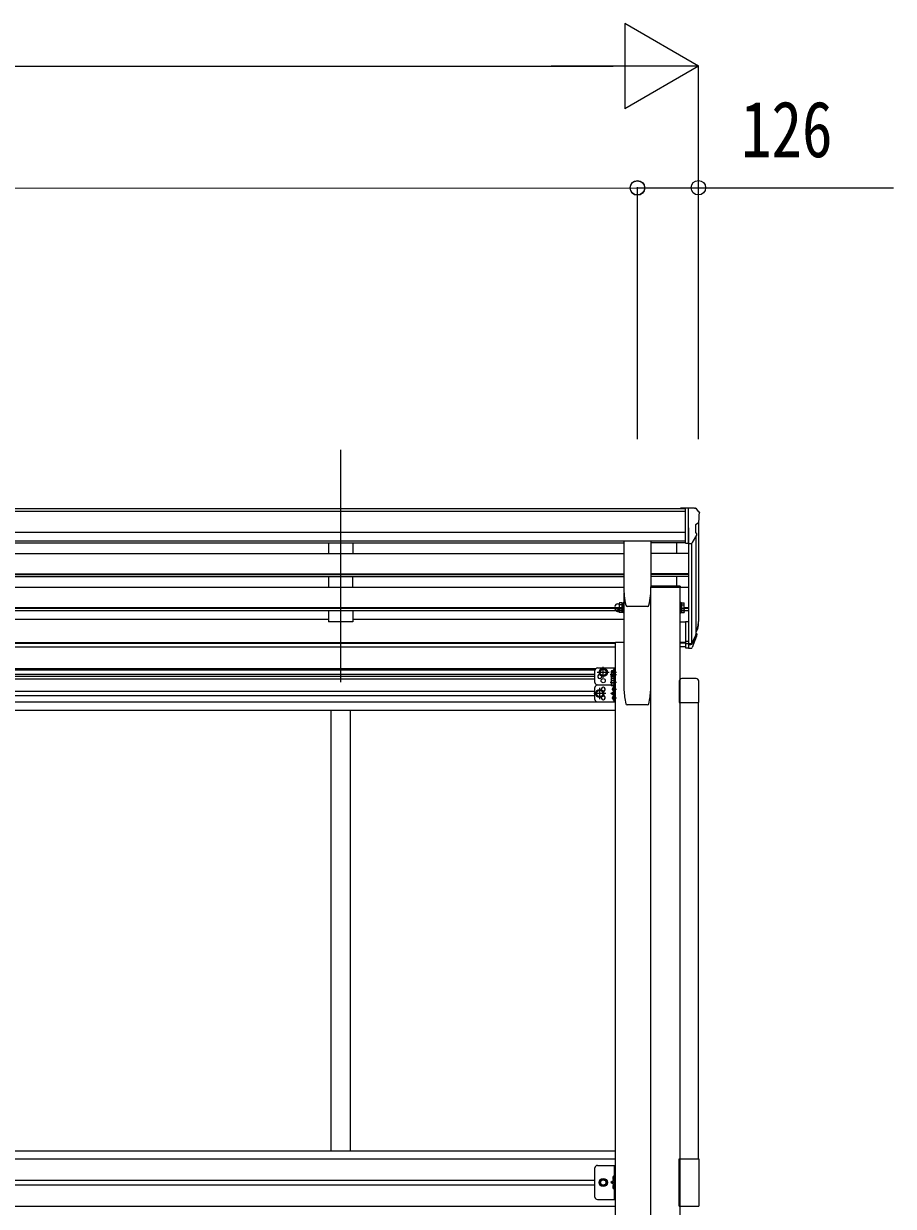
# Model space of a CAD drawing. Units: millimetres, scale not verified. Extents: x -14718 to 14718, y -10395 to 10395.
# Drawn here: x -6447 to -4658, y -2684 to -250 of the extents above; entities that cross this region are included whole.
import ezdxf
from ezdxf.enums import TextEntityAlignment as Align

# ---------------------------------------------------------------- set-up
doc = ezdxf.new("R2010")
doc.units = ezdxf.units.MM
doc.header["$LTSCALE"] = 40
for name, color, linetype in [('0-3_YKK_12', 2, 'Continuous'), ('0-4_YKK_13', 4, 'Continuous'), ('0-5_YKK_A1', 4, 'Continuous'), ('0-6_YKK_D', 6, 'Continuous')]:
    doc.layers.add(name, color=color, linetype=linetype)
doc.styles.add('ＭＳ ゴシック', font='')
doc.styles.get('ＭＳ ゴシック').set_extended_font_data('MS Gothic')

msp = doc.modelspace()

# ---------------------------------------------------------------- linework, layer by layer
at = {"layer": '0-3_YKK_12'}
msp.add_line((-5795.19, -1127.33), (-5795.19, -1604.85), dxfattribs=at)
at = {"layer": '0-4_YKK_13'}
for p, q in [((-5085.69, -1246.74), (-5095.69, -1246.82)), ((-5095.69, -1248.34), (-5095.69, -1246.82)), ((-5085.69, -1318.72), (-5085.69, -1246.74)), ((-5067.19, -1246.74), (-5085.69, -1246.74)), ((-5079.19, -1319.72), (-5079.19, -1246.74)), ((-5067.19, -1246.74), (-5064.86, -1246.88)), ((-5064.1, -1247.3), (-5060.04, -1253.11)), ((-5057.19, -1256.11), (-5057.19, -1256.74)), ((-5065.19, -1281.25), (-5065.19, -1297.52)), ((-5059.73, -1277.92), (-5065.04, -1280.99)), ((-5071.57, -1317.91), (-5062.57, -1302.31)), ((-5212.64, -1315.57), (-5212.64, -1408.66)), ((-5157.14, -1315.07), (-5212.13, -1315.07)), ((-5156.64, -1315.57), (-5156.64, -1408.66)), ((-5085.69, -1318.72), (-5079.19, -1318.72)), ((-5079.19, -1319.72), (-5073.98, -1319.4)), ((-5096.89, -1407.52), (-5156.64, -1407.52)), ((-5096.89, -1409.52), (-5156.64, -1409.52)), ((-5096.89, -1407.52), (-5096.89, -1409.52)), ((-5225.29, -1443.87), (-5222.79, -1443.87)), ((-5225.29, -1454.87), (-5222.79, -1454.87)), ((-5225.29, -1459.49), (-5222.79, -1459.49)), ((-5222.29, -1455.37), (-5222.29, -1460.49)), ((-5216.37, -1445.62), (-5221.71, -1445.62)), ((-5216.37, -1453.12), (-5221.71, -1453.12)), ((-5216.37, -1457.75), (-5221.71, -1457.75)), ((-5216.37, -1441.86), (-5215.79, -1442.87)), ((-5216.37, -1456.88), (-5215.79, -1455.87)), ((-5215.79, -1442.87), (-5215.79, -1455.87)), ((-5213.79, -1457.07), (-5215.79, -1457.07)), ((-5215.79, -1461.69), (-5215.79, -1457.07)), ((-5213.79, -1462.49), (-5213.79, -1457.87)), ((-5205.08, -1449.13), (-5205.11, -1449.16)), ((-5164.16, -1449.16), (-5205.11, -1449.16)), ((-5164.16, -1449.16), (-5164.19, -1449.13)), ((-5160.77, -1446.38), (-5160.74, -1446.42)), ((-5095.59, -1457.07), (-5093.59, -1457.07)), ((-5095.59, -1462.49), (-5095.59, -1457.87)), ((-5093.59, -1441.86), (-5088.67, -1441.86)), ((-5093.59, -1445.62), (-5088.67, -1445.62)), ((-5093.59, -1453.12), (-5088.67, -1453.12)), ((-5093.59, -1461.69), (-5093.59, -1456.88)), ((-5093.59, -1457.75), (-5088.67, -1457.75)), ((-5088.09, -1442.87), (-5088.67, -1441.86)), ((-5088.09, -1455.87), (-5088.67, -1456.88)), ((-5088.09, -1455.87), (-5088.09, -1442.87)), ((-5088.09, -1460.49), (-5088.09, -1455.87)), ((-5216.37, -1461.5), (-5215.79, -1460.49)), ((-5213.79, -1461.69), (-5215.79, -1461.69)), ((-5095.59, -1461.69), (-5093.59, -1461.69)), ((-5088.09, -1460.49), (-5088.67, -1461.5)), ((-5085.69, -1480.46), (-5085.69, -1534.49)), ((-5085.69, -1480.46), (-5079.19, -1480.46)), ((-5079.19, -1480.46), (-5079.19, -1535.23)), ((-5060.89, -1493.27), (-5064.16, -1500.33)), ((-5060.29, -1494.65), (-5064.16, -1502.6)), ((-5062.6, -1505.92), (-5062.94, -1510.33)), ((-5085.69, -1520.59), (-5079.19, -1520.59)), ((-5085.69, -1525.47), (-5079.19, -1525.47)), ((-5079.19, -1525.49), (-5074.06, -1525.49)), ((-5079.19, -1527.3), (-5074.35, -1527.3)), ((-5072.76, -1524.81), (-5065, -1509.41)), ((-5063.56, -1509.76), (-5071.75, -1525.94)), ((-5062.94, -1510.33), (-5071.75, -1533.88)), ((-5085.69, -1534.49), (-5079.19, -1534.49)), ((-5079.19, -1535.23), (-5074.35, -1535.23)), ((-5271.89, -1605.84), (-5271.89, -1580.84)), ((-5266.89, -1575.84), (-5229.89, -1575.84)), ((-5254.89, -1596.34), (-5254.89, -1573.34)), ((-5233.09, -1579.69), (-5232.89, -1579.69)), ((-5233.09, -1581.68), (-5233.09, -1597.08)), ((-5233.09, -1581.68), (-5231.49, -1581.68)), ((-5232.39, -1592.84), (-5232.39, -1575.84)), ((-5232.39, -1588.5), (-5232.39, -1580.19)), ((-5229.89, -1610.84), (-5229.89, -1575.84)), ((-5242.39, -1584.84), (-5267.4, -1584.84)), ((-5240.39, -1589.38), (-5227.39, -1589.38)), ((-5240.39, -1605.26), (-5227.39, -1605.26)), ((-5238.19, -1593.34), (-5239.39, -1593.34)), ((-5238.59, -1582.88), (-5238.59, -1595.88)), ((-5238.59, -1594.04), (-5238.01, -1593.04)), ((-5238.59, -1595.88), (-5238.01, -1596.89)), ((-5238.59, -1598.76), (-5238.01, -1597.75)), ((-5238.59, -1598.76), (-5238.59, -1611.76)), ((-5233.09, -1581.88), (-5238.01, -1581.88)), ((-5233.09, -1585.63), (-5238.01, -1585.63)), ((-5233.09, -1593.14), (-5238.01, -1593.14)), ((-5233.09, -1596.89), (-5238.01, -1596.89)), ((-5233.09, -1597.75), (-5238.01, -1597.75)), ((-5233.09, -1601.51), (-5238.01, -1601.51)), ((-5237.27, -1584.34), (-5227.39, -1584.34)), ((-5235.57, -1583.84), (-5234.77, -1583.89)), ((-5235.57, -1584.85), (-5234.77, -1584.8)), ((-5234.77, -1583.89), (-5234.77, -1584.8)), ((-5233.09, -1581.88), (-5233.09, -1596.89)), ((-5233.09, -1585.38), (-5233.09, -1593.38)), ((-5233.09, -1589), (-5232.89, -1589)), ((-5233.09, -1597.08), (-5231.49, -1597.08)), ((-5233.09, -1597.56), (-5233.09, -1612.96)), ((-5233.09, -1597.56), (-5231.49, -1597.56)), ((-5233.09, -1597.75), (-5233.09, -1612.76)), ((-5233.09, -1601.26), (-5233.09, -1609.26)), ((-5229.89, -1613.76), (-5229.89, -1597.88)), ((-5063.94, -1597.44), (-5092.95, -1597.44)), ((-5249.39, -1628.34), (-5274.4, -1628.34)), ((-5271.89, -1640.84), (-5271.89, -1615.84)), ((-5266.89, -1610.84), (-5238.59, -1610.84)), ((-5266.89, -1610.84), (-5238.59, -1610.84)), ((-5261.89, -1639.84), (-5261.89, -1616.84)), ((-5232.39, -1628.34), (-5239.39, -1628.34)), ((-5238.59, -1611.76), (-5238.01, -1612.76)), ((-5233.09, -1609.01), (-5238.01, -1609.01)), ((-5233.09, -1612.76), (-5238.01, -1612.76)), ((-5237.27, -1619.34), (-5227.39, -1619.34)), ((-5235.57, -1618.84), (-5234.77, -1618.9)), ((-5235.57, -1619.85), (-5234.77, -1619.8)), ((-5234.77, -1619.8), (-5234.77, -1618.9)), ((-5233.09, -1612.96), (-5231.49, -1612.96)), ((-5233.09, -1614.69), (-5232.89, -1614.69)), ((-5233.09, -1624), (-5232.89, -1624)), ((-5232.39, -1645.84), (-5232.39, -1612.96)), ((-5232.39, -1615.19), (-5232.39, -1623.5)), ((-5229.89, -1645.84), (-5229.89, -1610.84)), ((-5266.89, -1645.84), (-5229.89, -1645.84)), ((-5237.27, -1637.34), (-5227.39, -1637.34)), ((-5235.57, -1636.84), (-5234.77, -1636.89)), ((-5235.57, -1637.85), (-5234.77, -1637.79)), ((-5234.77, -1636.89), (-5234.77, -1637.79)), ((-5233.09, -1632.69), (-5232.89, -1632.69)), ((-5233.09, -1642), (-5232.89, -1642)), ((-5232.39, -1641.5), (-5232.39, -1633.19)), ((-5266.89, -2599.44), (-5229.89, -2599.44)), ((-5232.39, -2599.44), (-5232.39, -2669.44)), ((-5058.44, -2585.44), (-5058.44, -2683.44)), ((-5271.89, -2664.44), (-5271.89, -2604.44)), ((-5232.89, -2621.44), (-5233.7, -2621.58)), ((-5232.39, -2629.44), (-5239.39, -2634.44)), ((-5232.39, -2634.44), (-5239.39, -2634.44)), ((-5232.39, -2639.44), (-5239.39, -2634.44)), ((-5232.89, -2629.44), (-5233.7, -2629.29)), ((-5232.89, -2639.44), (-5233.7, -2639.58)), ((-5232.89, -2647.44), (-5233.7, -2647.29)), ((-5232.89, -2629.44), (-5232.39, -2629.35)), ((-5232.89, -2647.44), (-5232.39, -2647.35)), ((-5098.44, -2683.44), (-5058.44, -2683.44))]:
    msp.add_line(p, q, dxfattribs=at)
for points in [[(-5212.64, -1315.57), (-5212.63, -1315.49), (-5212.6, -1315.4), (-5212.57, -1315.32), (-5212.52, -1315.25), (-5212.46, -1315.19), (-5212.38, -1315.14), (-5212.31, -1315.1), (-5212.22, -1315.08), (-5212.13, -1315.07)], [(-5157.14, -1315.07), (-5157.05, -1315.08), (-5156.96, -1315.1), (-5156.89, -1315.14), (-5156.81, -1315.19), (-5156.75, -1315.25), (-5156.7, -1315.32), (-5156.67, -1315.4), (-5156.64, -1315.49), (-5156.64, -1315.57)], [(-5216.37, -1441.86), (-5221.71, -1441.86), (-5222.29, -1442.87), (-5222.29, -1455.87)], [(-5216.37, -1456.88), (-5221.71, -1456.88), (-5222.29, -1455.87)], [(-5215.79, -1457.07), (-5215.79, -1441.67), (-5213.79, -1441.67)], [(-5212.19, -1457.89), (-5212.19, -1462.49), (-5213.79, -1462.49)], [(-5097.19, -1457.87), (-5097.19, -1462.49), (-5095.59, -1462.49)], [(-5093.59, -1457.07), (-5093.59, -1441.67), (-5095.59, -1441.67)], [(-5093.59, -1441.86), (-5093.59, -1456.88), (-5088.67, -1456.88)], [(-5093.59, -1457.07), (-5093.59, -1461.5), (-5088.67, -1461.5)], [(-5216.37, -1461.5), (-5221.71, -1461.5), (-5222.29, -1460.49)], [(-5247.39, -1584.84), (-5251.14, -1578.34), (-5258.65, -1578.34), (-5262.4, -1584.84)], [(-5247.39, -1584.84), (-5251.14, -1591.34), (-5258.65, -1591.34), (-5262.4, -1584.84)], [(-5238.54, -1593.95), (-5239.39, -1593.34), (-5233.28, -1588.98)], [(-5231.49, -1597.56), (-5231.49, -1613.76), (-5229.89, -1613.76)], [(-5098.44, -1602.93), (-5098.44, -1646.64), (-5058.44, -1646.64), (-5058.44, -1602.93)], [(-5254.39, -1628.34), (-5258.14, -1621.84), (-5265.65, -1621.84), (-5269.4, -1628.34)], [(-5254.39, -1628.34), (-5258.14, -1634.84), (-5265.65, -1634.84), (-5269.4, -1628.34)], [(-5233.27, -1632.72), (-5239.39, -1628.34), (-5233.28, -1623.98)], [(-5266.89, -2669.44), (-5229.89, -2669.44), (-5229.89, -2599.44)], [(-5098.44, -2683.44), (-5098.44, -2585.44), (-5058.44, -2585.44)], [(-5232.01, -2625.44), (-5232.64, -2624.25), (-5234.87, -2623.14)], [(-5232.01, -2625.44), (-5232.64, -2626.62), (-5234.87, -2627.74)], [(-5232.89, -2629.44), (-5232.89, -2621.44), (-5232.39, -2621.52), (-5232.39, -2629.35)], [(-5232.01, -2643.44), (-5232.64, -2642.25), (-5234.87, -2641.14)], [(-5232.01, -2643.44), (-5232.64, -2644.62), (-5234.87, -2645.74)], [(-5232.89, -2647.44), (-5232.89, -2639.44), (-5232.39, -2639.52), (-5232.39, -2647.35)]]:
    msp.add_lwpolyline(points, dxfattribs=at)
for points in [[(-5213.79, -1457.87), (-5213.79, -1440.87), (-5212.19, -1440.87), (-5212.19, -1457.87)], [(-5095.59, -1457.87), (-5095.59, -1440.87), (-5097.19, -1440.87), (-5097.19, -1457.87)], [(-5229.89, -1597.88), (-5229.89, -1580.88), (-5231.49, -1580.88), (-5231.49, -1597.88)], [(-5247.39, -2634.44), (-5251.14, -2640.94), (-5258.65, -2640.94), (-5262.4, -2634.44), (-5258.65, -2627.94), (-5251.14, -2627.94)]]:
    msp.add_lwpolyline(points, close=True, dxfattribs=at)
for centre, radius in [((-5254.89, -1584.84), 8.5), ((-5254.89, -1584.84), 7.5), ((-5254.89, -1584.84), 6.5), ((-5254.89, -1601.84), 4.25), ((-5261.89, -1628.34), 8.5), ((-5261.89, -1628.34), 7.5), ((-5261.89, -1628.34), 6.5), ((-5254.89, -2634.44), 8.5), ((-5254.89, -2634.44), 7.5), ((-5254.89, -2634.44), 6.5), ((-5254.89, -2634.44), 5.5)]:
    msp.add_circle(centre, radius, dxfattribs=at)
for centre, radius, start, end in [((-5064.92, -1247.88), 1, 35, 86.5), ((-5060.19, -1256.11), 3, 0, 87), ((-5259.19, -1256.74), 202, 355.05096, 0), ((-5064.89, -1281.25), 0.3, 120, 180), ((-5064.1, -1273.55), 6.18, 315.00103, 354.2965), ((-5064.89, -1297.52), 0.3, 180, 265.2833), ((-5065.16, -1300.81), 3, 330, 85.2833), ((-5074.17, -1316.41), 3, 273.5, 330), ((-5037.14, -1408.66), 175.5, 180, 192.42235), ((-5332.14, -1408.66), 175.5, 347.57765, 0), ((-5225.29, -1449.37), 5.5, 90, 270), ((-5225.29, -1453.99), 5.5, 155.14051, 270), ((-5222.79, -1443.37), 0.5, 270, 0), ((-5222.79, -1455.37), 0.5, 0, 90), ((-5222.79, -1459.99), 0.5, 0, 90), ((-5218.97, -1443.74), 3.32, 145.61575, 214.38425), ((-5209.87, -1449.37), 12.42, 162.41205, 197.58795), ((-5218.97, -1455), 3.32, 145.61575, 214.38425), ((-5218.97, -1459.62), 3.32, 145.61575, 214.38425), ((-5209.87, -1453.99), 12.42, 190.31155, 197.58795), ((-5219.12, -1443.74), 3.32, 325.61575, 34.38425), ((-5219.12, -1455), 3.32, 325.61575, 34.38425), ((-5219.12, -1459.62), 3.32, 325.61575, 34.38425), ((-5228.21, -1449.37), 12.42, 342.41205, 17.58795), ((-5228.21, -1453.99), 12.42, 342.41205, 349.68845), ((-5205.11, -1445.66), 3.5, 192.42235, 270), ((-5164.16, -1445.66), 3.5, 270, 347.57765), ((-5091.42, -1443.74), 3.32, 325.61575, 34.38425), ((-5091.42, -1455), 3.32, 325.61575, 34.38425), ((-5091.42, -1459.62), 3.32, 325.61575, 34.38425), ((-5100.51, -1449.37), 12.42, 342.41205, 17.58795), ((-5100.51, -1453.99), 12.42, 342.41205, 349.68845), ((-5089.78, -1483.77), 30.41, 341.80266, 352.8448), ((-5088.37, -1485.53), 29.53, 342.01856, 353.49194), ((-5266.89, -1580.84), 5, 90, 180), ((-5229.59, -1584.35), 6, 132.23581, 175.17204), ((-5233.09, -1580.5), 0.8, 90, 132.23581), ((-5232.89, -1580.19), 0.5, 0, 90), ((-5266.89, -1605.84), 5, 180, 270), ((-5261.89, -1593.34), 4.25, 94.76077, 6.29431), ((-5235.27, -1583.76), 3.32, 145.61575, 214.38425), ((-5226.17, -1589.38), 12.42, 162.41205, 197.58795), ((-5235.27, -1595.01), 3.32, 145.61575, 214.38425), ((-5235.27, -1599.63), 3.32, 145.61575, 214.38425), ((-5226.17, -1605.26), 12.42, 162.41205, 197.58795), ((-5229.59, -1584.35), 6, 184.82796, 227.76419), ((-5233.09, -1588.2), 0.8, 227.76419, 270), ((-5232.89, -1588.5), 0.5, 270, 0), ((-5266.89, -1615.84), 5, 90, 180), ((-5254.89, -1619.84), 4.25, 274.76077, 186.29431), ((-5235.27, -1610.89), 3.32, 145.61575, 214.38425), ((-5229.59, -1619.34), 6, 132.23581, 175.17204), ((-5229.59, -1619.34), 6, 184.82796, 227.76419), ((-5233.09, -1615.49), 0.8, 90, 132.23581), ((-5233.09, -1623.2), 0.8, 227.76419, 270), ((-5232.89, -1615.19), 0.5, 0, 90), ((-5232.89, -1623.5), 0.5, 270, 0), ((-5266.89, -1640.84), 5, 180, 270), ((-5254.89, -1636.84), 4.25, 173.70569, 85.23923), ((-5229.59, -1637.34), 6, 132.23581, 175.17204), ((-5229.59, -1637.34), 6, 184.82796, 227.76419), ((-5233.09, -1633.49), 0.8, 90, 132.23581), ((-5233.09, -1641.2), 0.8, 227.76419, 270), ((-5232.89, -1633.19), 0.5, 0, 90), ((-5232.89, -1641.5), 0.5, 270, 0), ((-5266.89, -2604.44), 5, 90, 180), ((-5228.79, -2625.44), 6.5, 147.94412, 212.05588), ((-5233.54, -2622.46), 0.9, 100, 147.94412), ((-5228.79, -2643.44), 6.5, 147.94412, 212.05588), ((-5233.54, -2628.41), 0.9, 212.05588, 260), ((-5233.54, -2640.46), 0.9, 100, 147.94412), ((-5233.54, -2646.41), 0.9, 212.05588, 260), ((-5266.89, -2664.44), 5, 180, 270)]:
    msp.add_arc(centre, radius, start, end, dxfattribs=at)
for centre, major_axis, ratio, start_param, end_param in [((-5147.05, -1479.29), (-87.93, 4.42), 0.541684, 3.060334, 3.2172517), ((-5147.84, -1485.96), (89.06, 1.43), 0.57596, 6.1985533, 6.3701348), ((-5149.11, -1485.87), (88.05, 0), 0.90356, 5.9828017, 6.0168888), ((-5063.9, -1505.92), (-1.3, 0), 0.90356, 2.9359903, 4.9130961), ((-5149.82, -1489.73), (89.07, 0), 0.90356, 6.0316505, 6.077583), ((-5074.35, -1524.59), (3, 0), 0.90356, 4.712389, 5.7595865), ((-5074.06, -1524.13), (1.5, 0), 0.90356, 4.712389, 5.7595865), ((-5074.35, -1532.52), (-3, 0), 0.90356, 1.5707963, 2.6179939), ((-5092.94, -1602.94), (-3.9, 3.9), 0.997265, 5.4991567, 7.0672139), ((-5063.95, -1602.94), (3.9, 3.9), 0.997265, 5.4991567, 7.0672139)]:
    msp.add_ellipse(centre, major_axis=major_axis, ratio=ratio, start_param=start_param, end_param=end_param, dxfattribs=at)
at = {"layer": '0-5_YKK_A1'}
for p, q in [((-5085.69, -1248.34), (-7936.69, -1248.34)), ((-5085.69, -1253.56), (-7936.69, -1253.56)), ((-5079.19, -1287.84), (-5079.19, -1480.46)), ((-5059.19, -1277.31), (-5059.19, -1480.09)), ((-5085.69, -1297.09), (-7936.69, -1297.09)), ((-5064.16, -1305.08), (-5064.16, -1506.8)), ((-5085.69, -1314.94), (-7936.69, -1314.94)), ((-7809.75, -1318.19), (-5212.64, -1318.19)), ((-5820.19, -1318.29), (-5820.19, -1340.25)), ((-5770.19, -1318.29), (-5770.19, -1340.25)), ((-5085.69, -1318.19), (-5156.64, -1318.19)), ((-5104.19, -1318.19), (-5104.19, -1340.25)), ((-5073.19, -1319.24), (-5073.18, -1525.24)), ((-7809.75, -1340.25), (-5212.64, -1340.25)), ((-5079.19, -1340.25), (-5156.64, -1340.25)), ((-7809.75, -1382.13), (-5212.64, -1382.13)), ((-7809.75, -1383.62), (-5212.64, -1383.62)), ((-5079.19, -1382.13), (-5156.64, -1382.13)), ((-5079.19, -1383.62), (-5156.64, -1383.62)), ((-5212.63, -1410.35), (-7809.76, -1410.35)), ((-7809.75, -1387.94), (-5212.64, -1387.94)), ((-5820.19, -1387.94), (-5820.19, -1410.26)), ((-5770.19, -1410.26), (-5770.19, -1387.94)), ((-5079.19, -1387.94), (-5156.64, -1387.94)), ((-5104.19, -1387.94), (-5104.19, -1407.52)), ((-5079.19, -1410.35), (-5097.19, -1410.35)), ((-5212.19, -1421.11), (-5212.19, -1621.27)), ((-5157.19, -1621.27), (-5157.19, -1422.65)), ((-5212.19, -1458.05), (-7793.37, -1458.05)), ((-5212.19, -1452.23), (-7791.88, -1452.23)), ((-5212.19, -1453.73), (-7791.6, -1453.73)), ((-5820.19, -1458.05), (-5820.19, -1481.09)), ((-5770.19, -1458.05), (-5770.19, -1481.09)), ((-5079.19, -1452.23), (-5088.09, -1452.23)), ((-5079.19, -1453.73), (-5088.09, -1453.73)), ((-5079.19, -1458.05), (-5088.09, -1458.05)), ((-5820.19, -1476.15), (-6486.19, -1476.15)), ((-5770.19, -1481.09), (-5820.19, -1481.09)), ((-5212.19, -1476.15), (-5770.19, -1476.15)), ((-5097.19, -1481.09), (-5085.69, -1481.09)), ((-7792.49, -1523.16), (-5229.89, -1523.16)), ((-7792.49, -1524.56), (-5229.89, -1524.56)), ((-7635.71, -1532.25), (-5229.89, -1532.25)), ((-5229.89, -1522.94), (-5212.49, -1522.94)), ((-5229.89, -3926.94), (-5229.89, -1522.94)), ((-5085.69, -1523.16), (-5097.19, -1523.16)), ((-5085.69, -1524.56), (-5097.19, -1524.56)), ((-5085.69, -1532.25), (-5097.19, -1532.25)), ((-7656.31, -1576.94), (-5270.01, -1576.94)), ((-5271.89, -1580.44), (-7656.31, -1580.44)), ((-5271.89, -1589.44), (-7656.31, -1589.44)), ((-7656.31, -1592.94), (-5271.89, -1592.94)), ((-7656.3, -1597.94), (-5271.89, -1597.94)), ((-7656.3, -1623.84), (-5271.89, -1623.84)), ((-5271.89, -1632.84), (-7736.49, -1632.84)), ((-5229.89, -1646.34), (-7736.49, -1646.34)), ((-5163.9, -1651.74), (-5205.48, -1651.74)), ((-5097.19, -1646.64), (-5097.19, -2585.24)), ((-5059.69, -1646.64), (-5059.69, -2585.24)), ((-7736.49, -1662.34), (-5229.89, -1662.34)), ((-5815.19, -1662.34), (-5815.19, -2569.44)), ((-5775.19, -1662.34), (-5775.19, -2569.44)), ((-7736.49, -2569.44), (-5229.89, -2569.44)), ((-7736.49, -2585.44), (-5229.89, -2585.44)), ((-7736.49, -2629.94), (-5271.89, -2629.94)), ((-7736.49, -2638.94), (-5271.89, -2638.94)), ((-7736.49, -2683.44), (-5229.89, -2683.44))]:
    msp.add_line(p, q, dxfattribs=at)
for points in [[(-5156.64, -1409.52), (-5097.19, -1409.52), (-5097.19, -4401.94)], [(-5097.19, -4401.94), (-5157.19, -4401.94), (-5157.19, -1422.65)]]:
    msp.add_lwpolyline(points, dxfattribs=at)
for centre, radius, start, end in [((-5027.49, -1610.74), 185, 183.26341, 192.05152), ((-5341.89, -1610.74), 185, 347.94848, 356.73659), ((-5205.48, -1648.74), 3, 192.05152, 270), ((-5163.9, -1648.74), 3, 270, 347.94848)]:
    msp.add_arc(centre, radius, start, end, dxfattribs=at)
at = {"layer": '0-6_YKK_D'}
for p, q in [((-5059.19, -337.65), (-5210.75, -250.15)), ((-5210.75, -250.15), (-5210.75, -425.15)), ((-7788.19, -337.65), (-5234.19, -337.65)), ((-5059.19, -337.65), (-5362.3, -337.65)), ((-5059.19, -337.65), (-5210.75, -425.15)), ((-5059.19, -1104.77), (-5059.19, -336.65)), ((-7837.5, -587.32), (-5184.5, -588.32)), ((-5184.69, -1104.77), (-5184.69, -586.65)), ((-5184.69, -1104.77), (-5184.5, -587.32)), ((-5059.19, -1104.77), (-5059.19, -586.65))]:
    msp.add_line(p, q, dxfattribs=at)
msp.add_lwpolyline([(-5184.69, -587.65), (-5059.19, -587.65), (-4658.09, -587.65)], dxfattribs=at)
for centre in [(-5184.69, -587.65), (-5184.5, -588.32), (-5059.19, -587.65)]:
    msp.add_circle(centre, 14.88, dxfattribs=at)

# ---------------------------------------------------------------- texts
at = {"layer": '0-6_YKK_D', "style": 'ＭＳ ゴシック', "width": 0.8}
msp.add_text('126', height=115.5, dxfattribs=at).set_placement((-4971.69, -559.65), align=Align.BOTTOM_LEFT)

doc.saveas('drawing.dxf')
